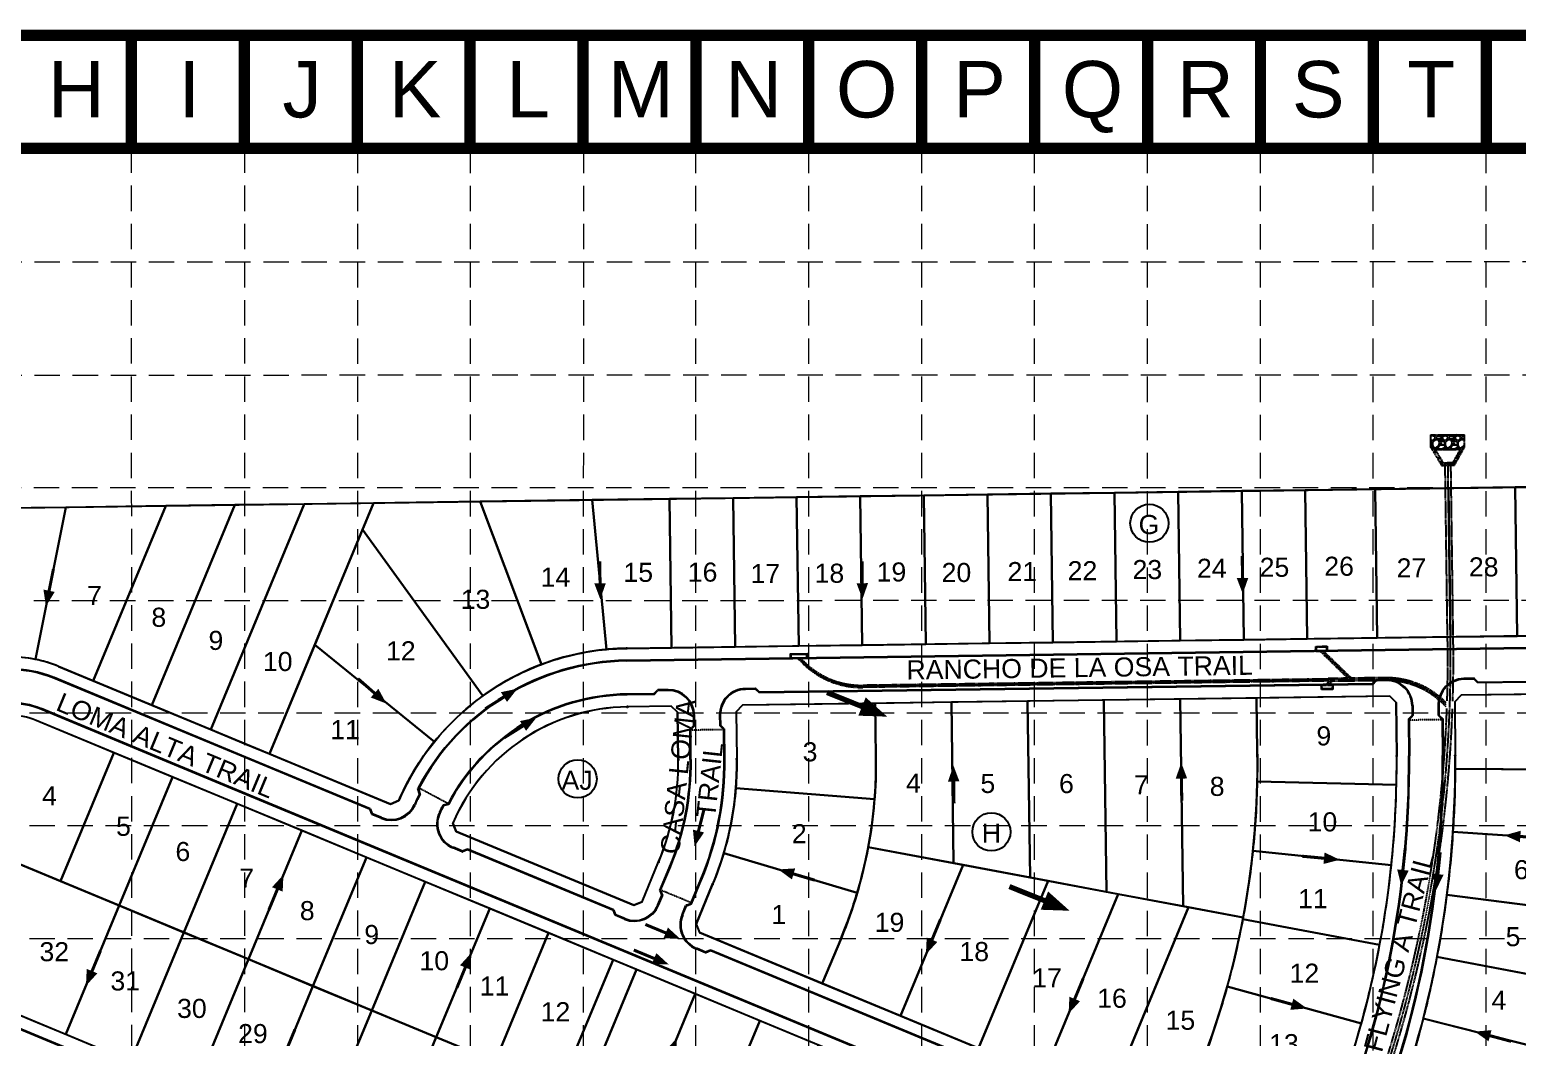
# Model space of a CAD drawing. Header units: inches. Extents: x 2510995 to 2514555, y 7106046 to 7111737.
# Drawn here: x 2511718 to 2512888, y 7110945 to 7111737 of the extents above; entities that cross this region are included whole.
import ezdxf
from ezdxf.enums import TextEntityAlignment as Align

# ---------------------------------------------------------------- set-up
doc = ezdxf.new("R2010")
doc.units = ezdxf.units.IN
doc.header["$MEASUREMENT"] = 0
for name, pattern in [('DASHED', [0.75, 0.5, -0.25]), ('HIDDEN', [0.375, 0.25, -0.125]), ('XHO477PV$0$HIDDEN2', [0.1875, 0.125, -0.0625]), ('XHO477ST$0$CL', [0.7, 0.5, -0.05, 0.1, -0.05])]:
    doc.linetypes.add(name, pattern=pattern)
for name, color, linetype in [('BASE', 7, 'Continuous'), ('C-WTRC-FULL-PH2B-N', 7, 'Continuous'), ('GRID', 254, 'DASHED'), ('XHO459PT$0$V-ADJC-LINE-E', 6, 'Continuous'), ('XHO460PT$0$V-ADJC-LINE-E', 6, 'Continuous'), ('XHO477PT$0$C-ROAD-IDEN-N', 1, 'Continuous'), ('XHO477PT$0$V-PLIN-AREA', 216, 'Continuous'), ('XHO477PT$0$V-PROP-SUBD-BLOK-IDEN-N', 6, 'Continuous'), ('XHO477PT$0$V-PROP-SUBD-IDEN-N', 6, 'Continuous'), ('XHO477PT$0$V-PROP-SUBD-N', 7, 'Continuous'), ('XHO477PT$0$V-RWAY-LINE-DETL-N', 4, 'Continuous'), ('XHO477PT$0$V-RWAY-LINE-N', 4, 'Continuous'), ('XHO477PV$0$C-ROAD-BOC-N', 6, 'Continuous'), ('XHO477PV$0$C-ROAD-FOC-N', 12, 'Continuous'), ('XHO477PV$0$C-TRANSITION', 6, 'XHO477PV$0$HIDDEN2'), ('XHOE001PT$0$C-ROAD-IDEN-N', 1, 'Continuous'), ('XHOE001PT$0$V-ADJC-LINE-E', 6, 'Continuous'), ('XHOE001PT$0$V-PROP-SUBD-IDEN-N', 6, 'Continuous'), ('XHOE001PT$0$V-PROP-SUBD-N', 7, 'Continuous'), ('XHOE001PT$0$V-RWAY-LINE-N', 4, 'Continuous'), ('XHOE001PV$0$C-ROAD-BOC-N', 4, 'Continuous'), ('XHOE001PV$0$C-ROAD-FOC-N', 2, 'Continuous'), ('ZSTORM', 5, 'XHO477ST$0$CL')]:
    doc.layers.add(name, color=color, linetype=linetype)
doc.layers.add('XHOE001PT$0$V-AREA-PLIN', color=21, linetype='Continuous', plot=False)
doc.styles.get("Standard").update_dxf_attribs({"font": 'ARIAL.TTF'})

# ---------------------------------------------------------------- blocks, each defined once
blk = doc.blocks.new('ARR')
blk.add_lwpolyline([(-5.56, 0.32, 0, 3.78, 0), (-0.35, 0.31, 3.78, 3.78, 0)], format="xyseb")
at = {"const_width": 1}
blk.add_lwpolyline([(-0.35, 0.31), (6.88, 0.31)], dxfattribs=at)

msp = doc.modelspace()

# ---------------------------------------------------------------- hatches: boundary and pattern name
at = {"layer": 'ZSTORM'}
h = msp.add_hatch(dxfattribs=at)
h.set_pattern_fill('GRAVEL', color=1, scale=10, style=0)
h.set_pattern_definition([(228.0128, (2512818.4135, 7111406.2291), (-79.999982, -90.000013), [1.34536, -133.1909]), (184.9697, (2512817.5135, 7111405.22913), (120.0000105, 9.999913), [2.30868, -228.55925]), (132.5104, (2512815.2135, 7111405.0291), (99.999907, -110.000087), [1.6279, -161.1603]), (267.2737, (2512811.3135, 7111402.52913), (9.99996, 200.000003), [2.1024, -208.1356]), (292.8337, (2512811.2135, 7111400.42913), (-50.000099, 119.999964), [2.06155, -204.09373]), (357.2737, (2512812.0135, 7111398.52913), (-200.000003, 9.99996), [2.10238, -208.13558]), (37.6942, (2512814.11348, 7111398.42913), (-130.0000735, -99.999904), [2.7803, -275.2485]), (72.2553, (2512816.3135, 7111400.12913), (70.0001076, 219.9999623), [2.62488, -259.8632]), (121.4296, (2512817.1135, 7111402.62913), (-80.0000823, 129.9999504), [2.1095, -208.84073]), (175.2364, (2512816.0135, 7111404.4291), (110.00001, -9.999915), [2.4083, -118.0076]), (222.3974, (2512813.61348, 7111404.62913), (-120.0000735, -109.9999208), [3.11448, -308.33375]), (138.814, (2512821.2135, 7111402.4291), (-70.00003, 59.999973), [1.063, -105.23844]), (171.4692, (2512820.4135, 7111403.12913), (129.999983, -20.000079), [2.02237, -200.2151]), (225, (2512818.4135, 7111403.429), (-1e-15, -10), [1.4142, -12.728]), (203.1986, (2512817.7135, 7111404.6291), (49.999997, 20.000013), [0.7616, -75.39615]), (291.8014, (2512817.0135, 7111404.3291), (-10, 30), [1.077, -52.7746]), (30.964, (2512817.4135, 7111403.3291), (29.99998, 20.000025), [1.7493, -56.5602]), (161.565, (2512818.9135, 7111404.229), (20, -10), [1.2649, -30.3579]), (16.3895, (2512811.2135, 7111404.32913), (100.000022, 29.999927), [1.772, -175.42845]), (70.3462, (2512812.9135, 7111404.8291), (-39.999952, -110.000021), [1.4866, -147.1741]), (293.1986, (2512818.9135, 7111406.2291), (-20.000013, 50), [1.52315, -74.6346]), (343.6105, (2512819.5135, 7111404.82913), (-100.000022, 29.999927), [1.772, -175.42845]), (339.444, (2512811.2135, 7111398.1291), (-50.00002, 19.99996), [1.7088, -83.73124]), (294.775, (2512812.8135, 7111397.5291), (-49.999922, 110.000034), [1.4318, -141.74643]), (66.8014, (2512819.0135, 7111396.2291), (20.000013, 49.999997), [1.52315, -74.6346]), (17.354, (2512819.6135, 7111397.6291), (-130.00002, -39.999945), [1.6763, -165.95424]), (69.444, (2512814.1135, 7111396.2291), (-19.99996, -50.00002), [0.8544, -84.5856]), (101.31, (2512818.4135, 7111396.2291), (-9.99998, 40.00001), [0.5099, -50.4803]), (165.964, (2512818.3135, 7111396.7291), (30, -9.99998), [2.0615, -39.1695]), (186.009, (2512816.3135, 7111397.22913), (99.9999975, 9.999993), [1.9105, -189.13923]), (303.69, (2512817.4135, 7111402.429), (-10.00001, 20), [1.4422, -34.6133]), (353.1572, (2512818.2135, 7111401.22913), (169.9999937, -20.00008), [2.51794, -249.27563]), (60.9454, (2512820.7135, 7111400.9291), (-40, -70.000004), [1.02956, -101.92674]), (90, (2512821.213, 7111401.829), (-10, 10), [0.6, -9.4]), (120.2564, (2512816.1135, 7111397.5291), (39.999949, -70.000025), [1.38924, -137.5352]), (48.0128, (2512815.4135, 7111398.7291), (79.999982, 90.000013), [2.6907, -131.8455]), (0, (2512817.213, 7111400.729), (10, 10), [2.6, -7.4]), (325.3048, (2512819.8135, 7111400.7291), (-99.999943, 70.000086), [1.58114, -156.53274]), (254.0546, (2512821.1135, 7111399.8291), (-10, -40), [1.456, -71.3451]), (207.646, (2512820.7135, 7111398.42913), (-189.999958, -100.000077), [2.37065, -234.69474]), (175.4261, (2512818.6135, 7111397.32913), (-130.0000056, 9.999948), [2.508, -248.29074])])
h.paths.add_polyline_path([(2512820.1, 7111418.6), (2512820.1, 7111408.6), (2512828.5, 7111394.6), (2512838.6, 7111394.8), (2512846.6, 7111409), (2512846.6, 7111418.6)])
h.paths.add_polyline_path([(2512843.2, 7111407), (2512837.5, 7111396.8), (2512829.6, 7111396.7), (2512823.6, 7111406.7)], flags=16)

# ---------------------------------------------------------------- linework, layer by layer
at = {"layer": 'BASE', "color": 9}
msp.add_line((2511088, 7111643.9), (2514461.7, 7111643.9), dxfattribs=at)
at = {"layer": 'BASE', "const_width": 8.88}
for points in [[(2514550.5, 7106050.7), (2514550.5, 7111732.7), (2510999.2, 7111732.7), (2510999.2, 7106050.7)], [(2514461.7, 7106139.5), (2514461.7, 7111643.9), (2511088, 7111643.9), (2511088, 7106139.5)]]:
    msp.add_lwpolyline(points, close=True, dxfattribs=at)
for points in [[(2511798.2, 7111732.7), (2511798.2, 7111643.9)], [(2511887, 7111732.7), (2511887, 7111643.9)], [(2511975.8, 7111732.7), (2511975.8, 7111643.9)], [(2512064.6, 7111732.7), (2512064.6, 7111643.9)], [(2512153.4, 7111732.7), (2512153.4, 7111643.9)], [(2512242.2, 7111732.7), (2512242.2, 7111643.9)], [(2512330.9, 7111732.7), (2512330.9, 7111643.9)], [(2512419.7, 7111732.7), (2512419.7, 7111643.9)], [(2512508.5, 7111732.7), (2512508.5, 7111643.9)], [(2512597.3, 7111732.7), (2512597.3, 7111643.9)], [(2512686.1, 7111732.7), (2512686.1, 7111643.9)], [(2512774.8, 7111732.7), (2512774.8, 7111643.9)], [(2512863.6, 7111732.7), (2512863.6, 7111643.9)]]:
    msp.add_lwpolyline(points, dxfattribs=at)
at = {"layer": 'GRID', "color": 252, "linetype": 'HIDDEN', "lineweight": 0, "ltscale": 80}
for p, q in [((2511799.3, 7106494.6), (2511798.4, 7111640.5)), ((2511887.3, 7106494.6), (2511887.4, 7111640.4)), ((2511976.4, 7106494.5), (2511976.3, 7111640.4)), ((2512064.6, 7106494.5), (2512064.8, 7111640.4)), ((2512153.4, 7106494.5), (2512153.9, 7111640.3)), ((2512242.2, 7106494.5), (2512242.2, 7111643.9)), ((2512330.9, 7106494.5), (2512330.9, 7111643.9)), ((2512419.7, 7106494.5), (2512419.7, 7111643.9)), ((2512508.5, 7106494.5), (2512508.5, 7111643.9)), ((2512597.3, 7106494.4), (2512597.3, 7111643.9)), ((2512686.1, 7106494.4), (2512686.1, 7111643.9)), ((2512774.8, 7106494.4), (2512774.8, 7111643.9)), ((2512863.6, 7106494.4), (2512863.6, 7111643.9)), ((2511092, 7111554.6), (2514460.2, 7111555)), ((2511092, 7111465.5), (2514460.2, 7111466.2)), ((2511091.5, 7111377), (2514461.7, 7111377.6)), ((2511091.4, 7111288.3), (2514461.7, 7111288.8)), ((2511088, 7111200), (2514461.7, 7111200)), ((2511088, 7111111.3), (2514461.7, 7111111.3)), ((2511088, 7111022.5), (2514461.7, 7111022.5))]:
    msp.add_line(p, q, dxfattribs=at)
at = {"layer": 'XHO459PT$0$V-ADJC-LINE-E', "color": 7}
msp.add_line((2511427.4, 7111357.2), (2514386.1, 7111398.2), dxfattribs=at)
at = {"layer": 'XHO460PT$0$V-ADJC-LINE-E', "color": 7}
msp.add_line((2511427.4, 7111357.2), (2514386.1, 7111398.2), dxfattribs=at)
msp.add_line((2511427.4, 7111357.2), (2514386.1, 7111398.2), dxfattribs=at)
msp.add_line((2511427.4, 7111357.2), (2514386.1, 7111398.2), dxfattribs=at)
msp.add_line((2511427.4, 7111357.2), (2514386.1, 7111398.2), dxfattribs=at)
at = {"layer": 'XHO477PT$0$V-PLIN-AREA', "color": 7}
for points in [[(2512321.3, 7111369.6), (2512271.4, 7111368.9), (2512273, 7111251.9), (2512323, 7111252.6)], [(2512371.3, 7111370.3), (2512321.3, 7111369.6), (2512323, 7111252.6), (2512373, 7111253.3)], [(2512421.3, 7111371), (2512371.3, 7111370.3), (2512373, 7111253.3), (2512423, 7111254)], [(2512471.3, 7111371.7), (2512421.3, 7111371), (2512423, 7111254), (2512473, 7111254.7)], [(2512521.3, 7111372.4), (2512471.3, 7111371.7), (2512473, 7111254.7), (2512522.9, 7111255.4)], [(2512571.3, 7111373.1), (2512521.3, 7111372.4), (2512522.9, 7111255.4), (2512572.9, 7111256.1)], [(2512621.3, 7111373.8), (2512571.3, 7111373.1), (2512572.9, 7111256.1), (2512622.9, 7111256.8)], [(2512671.3, 7111374.5), (2512621.3, 7111373.8), (2512622.9, 7111256.8), (2512672.9, 7111257.5)], [(2512721.3, 7111375.1), (2512671.3, 7111374.5), (2512672.9, 7111257.5), (2512722.9, 7111258.2)], [(2512776.3, 7111375.9), (2512721.3, 7111375.1), (2512722.9, 7111258.2), (2512777.9, 7111258.9)], [(2512833.8, 7111376.7), (2512776.3, 7111375.9), (2512777.9, 7111258.9), (2512835.4, 7111259.7)], [(2512886.3, 7111377.4), (2512833.8, 7111376.7), (2512835.4, 7111259.7), (2512887.9, 7111260.4)], [(2512936.3, 7111378.1), (2512886.3, 7111377.4), (2512887.9, 7111260.4), (2512937.9, 7111261.1)], [(2512271.4, 7111368.9), (2512221.4, 7111368.2), (2512223, 7111251.2), (2512273, 7111251.9)], [(2512503, 7111209.1), (2512443, 7111208.3), (2512444.8, 7111081.8), (2512505, 7111070.5)], [(2512563, 7111209.9), (2512503, 7111209.1), (2512505, 7111070.5), (2512565.1, 7111059.3)], [(2512623, 7111210.8), (2512563, 7111209.9), (2512565.1, 7111059.3), (2512625.3, 7111048)], [(2511983, 7111086.3), (2511932.2, 7111107.4), (2511890.2, 7111006.2), (2511941, 7110985.2)], [(2512029.2, 7111067.1), (2511983, 7111086.3), (2511941, 7110985.2), (2511987.2, 7110966)], [(2512519, 7111067.9), (2512452.2, 7111080.4), (2512403, 7110961.8), (2512464.4, 7110936.3)], [(2512080, 7111046.1), (2512029.2, 7111067.1), (2511987.2, 7110966), (2512038, 7110944.9)], [(2512574.2, 7111057.5), (2512519, 7111067.9), (2512464.4, 7110936.3), (2512515.2, 7110915.3)], [(2512629.5, 7111047.2), (2512574.2, 7111057.5), (2512515.2, 7110915.3), (2512566, 7110894.2)], [(2512126.2, 7111026.9), (2512080, 7111046.1), (2512038, 7110944.9), (2512084.2, 7110925.8)], [(2512177, 7111005.8), (2512126.2, 7111026.9), (2512084.2, 7110925.8), (2512135, 7110904.7)], [(2512195.4, 7110998.2), (2512177, 7111005.8), (2512135, 7110904.7), (2512153.5, 7110897)], [(2512241.6, 7110979), (2512195.4, 7110998.2), (2512153.5, 7110897), (2512199.7, 7110877.8)], [(2512292.4, 7110957.9), (2512241.6, 7110979), (2512199.7, 7110877.8), (2512250.5, 7110856.8)], [(2512338.6, 7110938.7), (2512292.4, 7110957.9), (2512250.5, 7110856.8), (2512296.6, 7110837.6)]]:
    msp.add_lwpolyline(points, close=True, dxfattribs=at)
for points in [[(2512072.5, 7111366.2), (2511988.6, 7111365), (2511980, 7111344.3), (2512074.5, 7111213.3, -0.066408), (2512120.7, 7111238.1)], [(2512160.6, 7111367.4), (2512072.5, 7111366.2), (2512120.7, 7111238.1, -0.066408), (2512171.7, 7111249.9)], [(2512221.4, 7111368.2), (2512160.6, 7111367.4), (2512171.7, 7111249.9, -0.020164), (2512187.6, 7111250.7), (2512223, 7111251.2)], [(2511980, 7111344.3), (2511942.4, 7111253.5), (2512036.5, 7111177.3, -0.066408), (2512074.5, 7111213.3)], [(2511942.4, 7111253.5), (2511906.8, 7111167.7), (2512001.9, 7111128.3), (2512008.5, 7111131, -0.068753), (2512036.5, 7111177.3)], [(2512228.2, 7111163.1), (2512227.7, 7111200.5), (2512222.8, 7111205.2), (2512188.3, 7111204.7, 0.294914), (2512051, 7111113.3), (2512053.7, 7111106.8), (2512193.3, 7111048.8), (2512199.8, 7111051.5), (2512212.8, 7111082.8, 0.102155)], [(2512383.1, 7111207.4), (2512278.7, 7111206), (2512273.7, 7111200.9), (2512274.2, 7111163.8, -0.023123), (2512273.5, 7111140.8), (2512382.7, 7111132.2, 0.023123), (2512383.7, 7111165.3)], [(2512443, 7111208.3), (2512383.1, 7111207.4), (2512383.7, 7111165.3, -0.049901), (2512377.6, 7111094.3), (2512444.8, 7111081.8)], [(2512683.6, 7111169.2), (2512683, 7111211.6), (2512623, 7111210.8), (2512625.3, 7111048), (2512672.5, 7111039.2, 0.04974)], [(2512793.2, 7111166.1), (2512792.8, 7111208.1), (2512787.8, 7111213.1), (2512683, 7111211.6), (2512683.6, 7111169.2, -0.008853), (2512683.5, 7111145.9), (2512793, 7111143.5, 0.00539), (2512793.2, 7111160.1, 0.001957)], [(2512948.3, 7111215.3), (2512843.8, 7111213.8), (2512838.8, 7111208.8), (2512839.2, 7111166.4, -0.003247), (2512839.2, 7111155.9), (2512948.7, 7111155.3, 0.001291), (2512948.7, 7111160.1, 0.001956), (2512948.6, 7111167.3)], [(2512948.7, 7111155.3), (2512839.2, 7111155.9, -0.015245), (2512837.4, 7111106.4), (2512946.7, 7111099.1, 0.015245)], [(2512382.7, 7111132.2), (2512273.5, 7111140.8, -0.052608), (2512264, 7111089.6), (2512368.9, 7111058.4, 0.052608)], [(2512793, 7111143.5), (2512683.5, 7111145.9, -0.020686), (2512680.1, 7111091.6), (2512789, 7111080.2, 0.020686)], [(2512946.7, 7111099.1), (2512837.4, 7111106.4, -0.015245), (2512832.6, 7111057), (2512941.2, 7111043.1, 0.015245)], [(2512368.9, 7111058.4), (2512264, 7111089.6, -0.026129), (2512255.3, 7111065.2), (2512242.3, 7111033.9), (2512245, 7111027.4), (2512341.5, 7110987.3), (2512356.5, 7111023.2, 0.026129)], [(2512452.2, 7111080.4), (2512377.6, 7111094.3, -0.051988), (2512356.5, 7111023.2), (2512341.5, 7110987.3), (2512403, 7110961.8)], [(2512789, 7111080.2), (2512680.1, 7111091.6, -0.020686), (2512672.2, 7111037.8), (2512779.8, 7111017.5, 0.020686)], [(2512941.2, 7111043.1), (2512832.6, 7111057, -0.015245), (2512824.8, 7111008.1), (2512932.4, 7110987.6, 0.015245)], [(2512672.5, 7111039.2), (2512629.5, 7111047.2), (2512566, 7110894.2), (2512618.6, 7110872.3), (2512633.5, 7110908.1, 0.052149)], [(2512779.8, 7111017.5), (2512672.2, 7111037.8, -0.020686), (2512659.9, 7110984.9), (2512765.4, 7110955.7, 0.020686)], [(2512932.4, 7110987.6), (2512824.8, 7111008.1, -0.015245), (2512814.1, 7110959.7), (2512920.2, 7110932.7, 0.015245)], [(2512765.4, 7110955.7), (2512659.9, 7110984.9, -0.020686), (2512643.3, 7110933.1), (2512746, 7110895.3, 0.020686)], [(2512920.2, 7110932.7), (2512814.1, 7110959.7, -0.015245), (2512800.4, 7110912), (2512904.7, 7110878.6, 0.015245)]]:
    msp.add_lwpolyline(points, format="xyb", close=True, dxfattribs=at)
at = {"layer": 'XHO477PT$0$V-PROP-SUBD-BLOK-IDEN-N', "color": 7}
for centre in [(2512598.7, 7111349.1), (2512149.1, 7111148.1), (2512474.5, 7111106.4)]:
    msp.add_circle(centre, 15, dxfattribs=at)
at = {"layer": 'XHO477PT$0$V-PROP-SUBD-N', "color": 7}
for p, q in [((2512323, 7111252.6), (2512321.3, 7111369.6)), ((2512373, 7111253.3), (2512371.3, 7111370.3)), ((2512423, 7111254), (2512421.3, 7111371)), ((2512473, 7111254.7), (2512471.3, 7111371.7)), ((2512522.9, 7111255.4), (2512521.3, 7111372.4)), ((2512572.9, 7111256.1), (2512571.3, 7111373.1)), ((2512622.9, 7111256.8), (2512621.3, 7111373.8)), ((2512672.9, 7111257.5), (2512671.3, 7111374.5)), ((2512722.9, 7111258.2), (2512721.3, 7111375.1)), ((2512777.9, 7111258.9), (2512776.3, 7111375.9)), ((2512835.4, 7111259.7), (2512833.8, 7111376.7)), ((2512887.9, 7111260.4), (2512886.3, 7111377.4)), ((2511988.6, 7111365), (2511906.8, 7111167.7)), ((2512072.5, 7111366.2), (2512120.7, 7111238.1)), ((2512171.7, 7111249.9), (2512160.6, 7111367.4)), ((2512223, 7111251.2), (2512221.4, 7111368.2)), ((2512273, 7111251.9), (2512271.4, 7111368.9)), ((2511980, 7111344.3), (2512074.5, 7111213.3)), ((2511942.4, 7111253.5), (2512036.5, 7111177.3)), ((2512383.1, 7111207.4), (2512383.7, 7111165.3)), ((2512444.8, 7111081.8), (2512443, 7111208.3)), ((2512505, 7111070.5), (2512503, 7111209.1)), ((2512565.1, 7111059.3), (2512563, 7111209.9)), ((2512625.3, 7111048), (2512623, 7111210.8)), ((2512683.6, 7111169.2), (2512683, 7111211.6)), ((2512948.7, 7111155.3), (2512839.2, 7111155.9)), ((2512273.5, 7111140.8), (2512382.7, 7111132.2)), ((2512793, 7111143.5), (2512683.5, 7111145.9)), ((2511890.2, 7111006.2), (2511932.2, 7111107.4)), ((2512946.7, 7111099.1), (2512837.4, 7111106.4)), ((2512264, 7111089.6), (2512368.9, 7111058.4)), ((2512377.6, 7111094.3), (2512672.5, 7111039.2)), ((2512789, 7111080.2), (2512680.1, 7111091.6)), ((2511941, 7110985.2), (2511983, 7111086.3)), ((2512403, 7110961.8), (2512452.2, 7111080.4)), ((2511987.2, 7110966), (2512029.2, 7111067.1)), ((2512464.4, 7110936.3), (2512519, 7111067.9)), ((2512515.2, 7110915.3), (2512574.2, 7111057.5)), ((2512941.2, 7111043.1), (2512832.6, 7111057)), ((2512038, 7110944.9), (2512080, 7111046.1)), ((2512566, 7110894.2), (2512629.5, 7111047.2)), ((2512779.8, 7111017.5), (2512672.2, 7111037.8)), ((2512084.2, 7110925.8), (2512126.2, 7111026.9)), ((2512341.5, 7110987.3), (2512356.5, 7111023.2)), ((2512932.4, 7110987.6), (2512824.8, 7111008.1)), ((2512135, 7110904.7), (2511890.2, 7111006.2)), ((2512135, 7110904.7), (2512177, 7111005.8)), ((2512153.5, 7110897), (2512195.4, 7110998.2)), ((2512765.4, 7110955.7), (2512659.9, 7110984.9)), ((2512199.7, 7110877.8), (2512241.6, 7110979)), ((2512920.2, 7110932.7), (2512814.1, 7110959.7)), ((2512250.5, 7110856.8), (2512292.4, 7110957.9))]:
    msp.add_line(p, q, dxfattribs=at)
for centre, radius, end in [((2512026.1, 7111160.3), 357.7, 0.794), ((2512026.1, 7111160.3), 357.7, 0.794), ((2512026.2, 7111160.1), 657.5, 0.794), ((2512026.2, 7111160.1), 657.5, 0.794), ((2512026.2, 7111160.1), 922.5, 0.4488)]:
    msp.add_arc(centre, radius, 337.4628, end, dxfattribs=at)
at = {"layer": 'XHO477PT$0$V-RWAY-LINE-DETL-N', "color": 7, "const_width": 0.5}
for points in [[(2512186.8, 7111250.7, 1), (2512188.5, 7111250.7, 1)], [(2512187.4, 7111204.7, 1), (2512189.2, 7111204.7, 1)], [(2512227.4, 7111163.1, 1), (2512229.1, 7111163.1, 1)], [(2512273.4, 7111163.8, 1), (2512275.1, 7111163.8, 1)], [(2512792.3, 7111166.1, 1), (2512794, 7111166.1, 1)], [(2512838.3, 7111166.4, 1), (2512840, 7111166.4, 1)], [(2512212, 7111082.8, 1), (2512213.7, 7111082.8, 1)], [(2512254.4, 7111065.2, 1), (2512256.2, 7111065.2, 1)]]:
    msp.add_lwpolyline(points, format="xyb", close=True, dxfattribs=at)
at = {"layer": 'XHO477PT$0$V-RWAY-LINE-N', "color": 7}
for p, q in [((2513180.1, 7111264.5), (2512187.6, 7111250.7)), ((2512222.8, 7111205.2), (2512188.3, 7111204.7)), ((2512227.7, 7111200.5), (2512222.8, 7111205.2)), ((2512273.7, 7111200.9), (2512278.7, 7111206)), ((2512787.8, 7111213.1), (2512278.7, 7111206)), ((2512792.8, 7111208.1), (2512787.8, 7111213.1)), ((2512792.8, 7111208.1), (2512793.2, 7111166.1)), ((2512838.8, 7111208.8), (2512843.8, 7111213.8)), ((2512838.8, 7111208.8), (2512839.2, 7111166.4)), ((2513052.8, 7111216.7), (2512843.8, 7111213.8)), ((2512227.7, 7111200.5), (2512228.2, 7111163.1)), ((2512273.7, 7111200.9), (2512274.2, 7111163.8)), ((2512001.9, 7111128.3), (2511888.3, 7111175.4)), ((2512489.6, 7110876.1), (2511870.7, 7111132.9)), ((2512008.5, 7111131), (2512001.9, 7111128.3)), ((2512053.7, 7111106.8), (2512051, 7111113.3)), ((2512193.3, 7111048.8), (2512053.7, 7111106.8)), ((2512199.8, 7111051.5), (2512212.8, 7111082.8)), ((2512242.3, 7111033.9), (2512255.3, 7111065.2)), ((2512199.8, 7111051.5), (2512193.3, 7111048.8)), ((2512242.3, 7111033.9), (2512245, 7111027.4)), ((2512715.2, 7110832.3), (2512245, 7111027.4))]:
    msp.add_line(p, q, dxfattribs=at)
for centre, radius, start, end in [((2512190.4, 7111052.8), 198, 90.794, 156.7391), ((2512190.4, 7111052.8), 152, 90.794, 156.5201), ((2512026.1, 7111160.3), 202.2, 337.4628, 0.794), ((2512026.1, 7111160.3), 248.2, 337.4628, 0.794), ((2512026.2, 7111160.1), 767, 337.4628, 0.4488), ((2512026.2, 7111160.1), 813, 337.4628, 0.4488)]:
    msp.add_arc(centre, radius, start, end, dxfattribs=at)
at = {"layer": 'XHO477PV$0$C-ROAD-BOC-N', "color": 7}
for p, q in [((2513180.2, 7111255), (2512187.8, 7111241.2)), ((2512209.3, 7111214.5), (2512212.3, 7111217.6)), ((2512220.2, 7111217.7), (2512212.3, 7111217.6)), ((2512289, 7111218.6), (2512281, 7111218.5)), ((2512292.1, 7111215.7), (2512289, 7111218.6)), ((2512774.3, 7111222.4), (2512292.1, 7111215.7)), ((2512774.3, 7111222.4), (2512777.3, 7111225.4)), ((2512785.1, 7111225.5), (2512777.3, 7111225.4)), ((2512854.1, 7111226.5), (2512846.1, 7111226.4)), ((2512857.1, 7111223.5), (2512854.1, 7111226.5)), ((2513039.3, 7111226), (2512857.1, 7111223.5)), ((2512209.3, 7111214.5), (2512188.2, 7111214.2)), ((2512805.3, 7111205.7), (2512805.4, 7111198)), ((2512826.3, 7111206.2), (2512826.4, 7111198.1)), ((2512240.5, 7111190.1), (2512240.4, 7111198)), ((2512261.3, 7111198.3), (2512261.4, 7111190.4)), ((2512802.4, 7111195), (2512805.4, 7111198)), ((2512802.4, 7111195), (2512802.7, 7111166.2)), ((2512826.4, 7111198.1), (2512829.4, 7111195.2)), ((2512829.4, 7111195.2), (2512829.7, 7111166.4)), ((2512237.6, 7111187), (2512240.5, 7111190.1)), ((2512237.7, 7111163.3), (2512237.6, 7111187)), ((2512264.4, 7111187.4), (2512261.4, 7111190.4)), ((2512264.4, 7111187.4), (2512264.7, 7111163.6)), ((2511985.9, 7111124.6), (2511884.7, 7111166.6)), ((2512480.9, 7110890), (2511874.3, 7111141.7)), ((2512024.8, 7111136.3), (2512023.6, 7111140.5)), ((2511985.9, 7111124.6), (2511987.6, 7111120.7)), ((2512047.5, 7111127.9), (2512043.5, 7111126.8)), ((2511994.9, 7111117.6), (2511987.6, 7111120.7)), ((2512058.5, 7111091.3), (2512051.3, 7111094.3)), ((2512062.4, 7111092.9), (2512058.5, 7111091.3)), ((2512177.3, 7111045.2), (2512062.4, 7111092.9)), ((2512213.7, 7111060.3), (2512221.6, 7111079.2)), ((2512238.7, 7111049.9), (2512246.5, 7111068.9)), ((2512212.3, 7111049.1), (2512215.4, 7111056.3)), ((2512213.7, 7111060.3), (2512215.4, 7111056.3)), ((2512177.3, 7111045.2), (2512178.9, 7111041.3)), ((2512231.7, 7111041), (2512234.8, 7111048.3)), ((2512234.8, 7111048.3), (2512238.7, 7111049.9)), ((2512186.2, 7111038.3), (2512178.9, 7111041.3)), ((2512249.8, 7111011.9), (2512242.5, 7111014.9)), ((2512253.7, 7111013.5), (2512249.8, 7111011.9)), ((2512699.2, 7110828.6), (2512253.7, 7111013.5))]:
    msp.add_line(p, q, dxfattribs=at)
for centre, radius, start, end in [((2512190.4, 7111052.8), 188.5, 90.794, 152.2562), ((2512220.4, 7111197.7), 20, 0.794, 90.794), ((2512281.3, 7111198.5), 20, 90.794, 180.794), ((2512785.3, 7111205.5), 20, 0.4488, 90.794), ((2512846.3, 7111206.4), 20, 90.794, 180.4488), ((2512190.4, 7111052.8), 161.5, 90.794, 152.2562), ((2512026.1, 7111160.3), 211.7, 337.4628, 0.794), ((2512026.1, 7111160.3), 238.7, 337.4628, 0.794), ((2512026.2, 7111160.1), 776.5, 337.4628, 0.4488), ((2512026.2, 7111160.1), 803.5, 337.4628, 0.4488), ((2512190.4, 7111052.8), 185.5, 153.2417, 156.0684), ((2512002.6, 7111136.1), 20, 247.4628, 336.0684), ((2512190.4, 7111052.8), 164.5, 153.2417, 155.4795), ((2512058.9, 7111112.7), 20, 155.4795, 247.4628), ((2512193.9, 7111056.7), 20, 247.4628, 337.4628), ((2512250.2, 7111033.3), 20, 157.4628, 247.4628)]:
    msp.add_arc(centre, radius, start, end, dxfattribs=at)
at = {"layer": 'XHO477PV$0$C-ROAD-FOC-N', "color": 7}
for p, q in [((2513180.3, 7111254.5), (2512187.8, 7111240.7)), ((2512209.3, 7111215.2), (2512211.9, 7111217.9)), ((2512220.2, 7111218.2), (2512212.3, 7111218.1)), ((2512289, 7111219.1), (2512281, 7111219)), ((2512292.1, 7111216.3), (2512289.4, 7111219)), ((2512773.9, 7111222.9), (2512292.5, 7111216.2)), ((2512774.3, 7111223), (2512776.9, 7111225.8)), ((2512785.1, 7111226), (2512777.3, 7111225.9)), ((2512854.1, 7111227), (2512846.1, 7111226.9)), ((2512857.1, 7111224.2), (2512854.4, 7111226.8)), ((2513038.9, 7111226.5), (2512857.5, 7111224)), ((2512208.9, 7111215), (2512188.1, 7111214.7)), ((2512805.8, 7111205.7), (2512805.9, 7111198)), ((2512825.8, 7111206.2), (2512825.9, 7111198.1)), ((2512241, 7111190.1), (2512240.9, 7111198)), ((2512260.8, 7111198.2), (2512260.9, 7111190.4)), ((2512802.9, 7111194.5), (2512803.2, 7111166.2)), ((2512803.1, 7111194.9), (2512805.8, 7111197.6)), ((2512826.1, 7111197.8), (2512828.8, 7111195.1)), ((2512828.9, 7111194.7), (2512829.2, 7111166.4)), ((2512238.2, 7111163.3), (2512238.1, 7111186.6)), ((2512238.2, 7111187), (2512240.9, 7111189.7)), ((2512263.8, 7111187.3), (2512261, 7111190)), ((2512263.9, 7111187), (2512264.2, 7111163.6)), ((2511985.4, 7111124.3), (2511884.5, 7111166.2)), ((2512480.7, 7110890.6), (2511874.5, 7111142.2)), ((2512025.2, 7111136.4), (2512024.2, 7111140.3)), ((2511985.6, 7111124), (2511987.1, 7111120.5)), ((2512046.9, 7111128.3), (2512043.4, 7111127.3)), ((2511994.7, 7111117.2), (2511987.4, 7111120.2)), ((2512058.3, 7111090.8), (2512051.1, 7111093.8)), ((2512062.2, 7111092.3), (2512058.6, 7111090.8)), ((2512176.7, 7111044.9), (2512062.6, 7111092.3)), ((2512214.4, 7111060.5), (2512222.1, 7111079)), ((2512238.4, 7111050.5), (2512246.1, 7111069)), ((2512212.8, 7111048.9), (2512215.8, 7111056.1)), ((2512214.4, 7111060.1), (2512215.8, 7111056.5)), ((2512177, 7111044.6), (2512178.5, 7111041.1)), ((2512231.3, 7111041.2), (2512234.3, 7111048.5)), ((2512234.6, 7111048.8), (2512238.1, 7111050.2)), ((2512186, 7111037.8), (2512178.7, 7111040.8)), ((2512249.6, 7111011.4), (2512242.4, 7111014.4)), ((2512253.6, 7111012.9), (2512250, 7111011.4)), ((2512698.6, 7110828.3), (2512253.9, 7111012.9))]:
    msp.add_line(p, q, dxfattribs=at)
for centre, radius, start, end in [((2512190.4, 7111052.8), 188, 90.794, 152.1344), ((2512212.3, 7111217.6), 0.5, 90.794, 135.794), ((2512220.4, 7111197.7), 20.5, 0.794, 90.794), ((2512281.3, 7111198.5), 20.5, 90.794, 180.794), ((2512289, 7111218.6), 0.5, 45.794, 90.794), ((2512773.9, 7111223.4), 0.5, 270.794, 315.6214), ((2512777.3, 7111225.4), 0.5, 90.794, 135.6214), ((2512785.3, 7111205.5), 20.5, 0.4488, 90.794), ((2512846.3, 7111206.4), 20.5, 90.794, 180.4488), ((2512854.1, 7111226.5), 0.5, 45.6214, 90.794), ((2512857.5, 7111224.5), 0.5, 225.6214, 270.794), ((2512190.4, 7111052.8), 162, 90.794, 152.1047), ((2512208.9, 7111215.5), 0.5, 270.794, 315.794), ((2512292.5, 7111216.7), 0.5, 225.794, 270.794), ((2512803.4, 7111194.5), 0.5, 135.4488, 180.4488), ((2512805.4, 7111198), 0.5, 315.4488, 0.4488), ((2512826.4, 7111198.1), 0.5, 180.4488, 225.4488), ((2512828.4, 7111194.7), 0.5, 0.4488, 45.4488), ((2512238.6, 7111186.6), 0.5, 135.794, 180.794), ((2512240.5, 7111190.1), 0.5, 315.794, 0.794), ((2512261.4, 7111190.4), 0.5, 180.794, 225.794), ((2512263.4, 7111187), 0.5, 0.794, 45.794), ((2512026.1, 7111160.3), 212.2, 337.4628, 0.794), ((2512026.1, 7111160.3), 238.2, 337.4628, 0.794), ((2512026.2, 7111160.1), 777, 337.4628, 0.4488), ((2512026.2, 7111160.1), 803, 337.4628, 0.4488), ((2512190.4, 7111052.8), 185, 153.2417, 156.0684), ((2512024.6, 7111140.4), 0.5, 152.1344, 195.7524), ((2512024.8, 7111136.3), 0.5, 333.2417, 15.7524), ((2511985.2, 7111123.8), 0.5, 22.4628, 67.4628), ((2512002.6, 7111136.1), 20.5, 247.4628, 336.0684), ((2512190.4, 7111052.8), 165, 153.2417, 155.4795), ((2512043.5, 7111126.8), 0.5, 105.8135, 153.2417), ((2511987.6, 7111120.7), 0.5, 202.4628, 247.4628), ((2512058.9, 7111112.7), 20.5, 155.4795, 247.4628), ((2512058.5, 7111091.3), 0.5, 247.4628, 292.4628), ((2512062.4, 7111091.8), 0.5, 67.4628, 112.4628), ((2512214.8, 7111060.3), 0.5, 157.4628, 202.4628), ((2512215.4, 7111056.3), 0.5, 337.4628, 22.4628), ((2512176.5, 7111044.4), 0.5, 22.4628, 67.4628), ((2512193.9, 7111056.7), 20.5, 247.4628, 337.4628), ((2512234.8, 7111048.3), 0.5, 112.4628, 157.4628), ((2512237.9, 7111050.7), 0.5, 292.4628, 337.4628), ((2512178.9, 7111041.3), 0.5, 202.4628, 247.4628), ((2512250.2, 7111033.3), 20.5, 157.4628, 247.4628), ((2512249.8, 7111011.9), 0.5, 247.4628, 292.4628), ((2512253.7, 7111012.4), 0.5, 67.4628, 112.4628)]:
    msp.add_arc(centre, radius, start, end, dxfattribs=at)
at = {"layer": 'XHO477PV$0$C-TRANSITION', "color": 7}
for p, q in [((2512829.4, 7111194.6), (2512802.4, 7111194.3)), ((2512264.4, 7111186.8), (2512237.6, 7111186.4)), ((2512047.7, 7111128.4), (2512023.9, 7111141.1)), ((2512238.9, 7111050.5), (2512214, 7111060.8))]:
    msp.add_line(p, q, dxfattribs=at)
at = {"layer": 'XHOE001PT$0$V-ADJC-LINE-E', "color": 7}
msp.add_line((2511427.4, 7111357.2), (2514386.1, 7111398.2), dxfattribs=at)
at = {"layer": 'XHOE001PT$0$V-AREA-PLIN', "color": 7}
for p, q in [((2511746.7, 7111361.6), (2511672.7, 7111360.6)), ((2511746.7, 7111361.6), (2511722.7, 7111242.1)), ((2511722.7, 7111242.1), (2511746.7, 7111361.6)), ((2511825.3, 7111362.7), (2511746.7, 7111361.6)), ((2511825.3, 7111362.7), (2511768.2, 7111225.2)), ((2511768.2, 7111225.2), (2511825.3, 7111362.7)), ((2511879.7, 7111363.5), (2511814.4, 7111206.1)), ((2511814.4, 7111206.1), (2511879.7, 7111363.5)), ((2511879.7, 7111363.5), (2511825.3, 7111362.7)), ((2511934.2, 7111364.2), (2511860.6, 7111186.9)), ((2511860.6, 7111186.9), (2511934.2, 7111364.2)), ((2511934.2, 7111364.2), (2511879.7, 7111363.5)), ((2511906.8, 7111167.7), (2511988.6, 7111365)), ((2511988.6, 7111365), (2511934.2, 7111364.2)), ((2511741, 7111236.5), (2511768.2, 7111225.2)), ((2511768.2, 7111225.2), (2511814.4, 7111206.1)), ((2511814.4, 7111206.1), (2511860.6, 7111186.9)), ((2511784.4, 7111168.7), (2511723.4, 7111194)), ((2511860.6, 7111186.9), (2511888.3, 7111175.4)), ((2511888.3, 7111175.4), (2511906.8, 7111167.7)), ((2511784.4, 7111168.7), (2511742.5, 7111067.6)), ((2511742.5, 7111067.6), (2511784.4, 7111168.7)), ((2511830.6, 7111149.5), (2511784.4, 7111168.7)), ((2511830.6, 7111149.5), (2511788.6, 7111048.4)), ((2511788.6, 7111048.4), (2511830.6, 7111149.5)), ((2511870.7, 7111132.9), (2511830.6, 7111149.5)), ((2511881.4, 7111128.5), (2511839.4, 7111027.3)), ((2511839.4, 7111027.3), (2511881.4, 7111128.5)), ((2511881.4, 7111128.5), (2511870.7, 7111132.9)), ((2511932.2, 7111107.4), (2511881.4, 7111128.5)), ((2511890.2, 7111006.2), (2511932.2, 7111107.4)), ((2511697.2, 7111086.4), (2511742.5, 7111067.6)), ((2511788.6, 7111048.4), (2511697.2, 7111086.4)), ((2511742.5, 7111067.6), (2511788.6, 7111048.4)), ((2511746.7, 7110947.3), (2511788.6, 7111048.4)), ((2511788.6, 7111048.4), (2511746.7, 7110947.3)), ((2511788.6, 7111048.4), (2511839.4, 7111027.3)), ((2511839.4, 7111027.3), (2511788.6, 7111048.4)), ((2511797.5, 7110926.2), (2511839.4, 7111027.3)), ((2511839.4, 7111027.3), (2511797.5, 7110926.2)), ((2511839.4, 7111027.3), (2511890.2, 7111006.2)), ((2511890.2, 7111006.2), (2511839.4, 7111027.3)), ((2511848.3, 7110905.1), (2511890.2, 7111006.2)), ((2511890.2, 7111006.2), (2511848.3, 7110905.1)), ((2511941, 7110985.2), (2511890.2, 7111006.2)), ((2511899.1, 7110884), (2511941, 7110985.2)), ((2511941, 7110985.2), (2511899.1, 7110884)), ((2511987.2, 7110966), (2511941, 7110985.2)), ((2511698.1, 7110967.4), (2511724.4, 7110956.5)), ((2511945.3, 7110864.9), (2511987.2, 7110966)), ((2511987.2, 7110966), (2511945.3, 7110864.9)), ((2512038, 7110944.9), (2511987.2, 7110966)), ((2511724.5, 7110956.5), (2511746.7, 7110947.3)), ((2511746.7, 7110947.3), (2511797.5, 7110926.2)), ((2511996.1, 7110843.8), (2512038, 7110944.9)), ((2512038, 7110944.9), (2511996.1, 7110843.8)), ((2512084.2, 7110925.8), (2512038, 7110944.9))]:
    msp.add_line(p, q, dxfattribs=at)
for centre, radius, start, end in [((2511703.4, 7111146), 98, 78.6637, 90.794), ((2511703.4, 7111146), 98, 67.4628, 78.6637), ((2511703.4, 7111146), 52, 67.4628, 90.794), ((2511600.7, 7110658.2), 323, 67.4577, 67.468)]:
    msp.add_arc(centre, radius, start, end, dxfattribs=at)
at = {"layer": 'XHOE001PT$0$V-PROP-SUBD-N', "color": 7}
for p, q in [((2511722.7, 7111242.1), (2511746.7, 7111361.6)), ((2511825.3, 7111362.7), (2511768.2, 7111225.2)), ((2511879.7, 7111363.5), (2511814.4, 7111206.1)), ((2511934.2, 7111364.2), (2511860.6, 7111186.9)), ((2511742.5, 7111067.6), (2511784.4, 7111168.7)), ((2511788.6, 7111048.4), (2511830.6, 7111149.5)), ((2511839.4, 7111027.3), (2511881.4, 7111128.5)), ((2511890.2, 7111006.2), (2511697.2, 7111086.4)), ((2511746.7, 7110947.3), (2511788.6, 7111048.4)), ((2511797.5, 7110926.2), (2511839.4, 7111027.3)), ((2511848.3, 7110905.1), (2511890.2, 7111006.2)), ((2511899.1, 7110884), (2511941, 7110985.2)), ((2511945.3, 7110864.9), (2511987.2, 7110966)), ((2511996.1, 7110843.8), (2512038, 7110944.9))]:
    msp.add_line(p, q, dxfattribs=at)
at = {"layer": 'XHOE001PT$0$V-RWAY-LINE-N', "color": 7}
for p, q in [((2511888.3, 7111175.4), (2511741, 7111236.5)), ((2511870.7, 7111132.9), (2511723.4, 7111194)), ((2511600.4, 7111008), (2512387.2, 7110681.5))]:
    msp.add_line(p, q, dxfattribs=at)
for radius in [98, 52]:
    msp.add_arc((2511703.4, 7111146), radius, 67.4628, 90.794, dxfattribs=at)
at = {"layer": 'XHOE001PV$0$C-ROAD-BOC-N', "color": 7}
for p, q in [((2511884.7, 7111166.6), (2511737.4, 7111227.8)), ((2511874.3, 7111141.7), (2511727, 7111202.8)), ((2511614.3, 7110991.9), (2512383.5, 7110672.7))]:
    msp.add_line(p, q, dxfattribs=at)
for radius in [88.5, 61.5]:
    msp.add_arc((2511703.4, 7111146), radius, 67.4628, 90.794, dxfattribs=at)
at = {"layer": 'XHOE001PV$0$C-ROAD-FOC-N', "color": 7}
for p, q in [((2511884.5, 7111166.2), (2511737.2, 7111227.3)), ((2511874.5, 7111142.2), (2511727.2, 7111203.3)), ((2511614.5, 7110991.3), (2512383.3, 7110672.3))]:
    msp.add_line(p, q, dxfattribs=at)
for radius in [88, 62]:
    msp.add_arc((2511703.4, 7111146), radius, 67.4628, 90.794, dxfattribs=at)
at = {"layer": 'ZSTORM', "color": 1}
for p, q in [((2512820.1, 7111408.6), (2512820.1, 7111418.6)), ((2512820.1, 7111418.6), (2512846.6, 7111418.6)), ((2512846.6, 7111409), (2512846.6, 7111418.6)), ((2512820.1, 7111408.6), (2512828.5, 7111394.6)), ((2512838.6, 7111394.8), (2512846.6, 7111409)), ((2512828.5, 7111394.6), (2512838.6, 7111394.8))]:
    msp.add_line(p, q, dxfattribs=at)
at = {"layer": 'ZSTORM', "color": 5}
for p, q in [((2512843.2, 7111407), (2512823.6, 7111406.7)), ((2512823.6, 7111406.7), (2512829.6, 7111396.7)), ((2512837.5, 7111396.8), (2512843.2, 7111407)), ((2512829.6, 7111396.7), (2512837.5, 7111396.8)), ((2512835.5, 7111256.2), (2512833.5, 7111396.7)), ((2512323.1, 7111243.1), (2512327.1, 7111239.2)), ((2512734.1, 7111248.8), (2512757.4, 7111226.1)), ((2512784.1, 7111226.5), (2512373.3, 7111220.8)), ((2512738.4, 7111221.9), (2512742.4, 7111225.9))]:
    msp.add_line(p, q, dxfattribs=at)
at = {"layer": 'ZSTORM'}
for p, q in [((2512833.2, 7111256.2), (2512831.3, 7111396.7)), ((2512831.3, 7111396.7), (2512835.8, 7111396.7)), ((2512833.2, 7111256.2), (2512831.3, 7111396.7)), ((2512831.3, 7111396.7), (2512835.8, 7111396.7)), ((2512837.7, 7111256.2), (2512835.8, 7111396.7)), ((2512837.7, 7111256.2), (2512835.8, 7111396.7)), ((2512322, 7111243.1), (2512326.6, 7111238.7)), ((2512322, 7111243.1), (2512326.6, 7111238.7)), ((2512324.2, 7111243.1), (2512327.6, 7111239.7)), ((2512324.2, 7111243.1), (2512327.6, 7111239.7)), ((2512732.8, 7111248.8), (2512755, 7111227.2)), ((2512732.8, 7111248.8), (2512755, 7111227.2)), ((2512735.3, 7111248.8), (2512757.5, 7111227.3)), ((2512735.3, 7111248.8), (2512757.5, 7111227.3)), ((2512739.4, 7111226.6), (2512373.3, 7111221.6)), ((2512739.4, 7111226.6), (2512373.3, 7111221.6)), ((2512739.4, 7111225.1), (2512373.3, 7111220.1)), ((2512739.4, 7111225.1), (2512373.3, 7111220.1)), ((2512737.2, 7111221.9), (2512740, 7111224.8)), ((2512737.2, 7111221.9), (2512740, 7111224.8)), ((2512755, 7111227.2), (2512739.4, 7111227)), ((2512755, 7111227.2), (2512739.4, 7111227)), ((2512739.4, 7111224.8), (2512739.4, 7111227)), ((2512739.4, 7111224.8), (2512739.4, 7111227)), ((2512740, 7111224.8), (2512739.4, 7111224.8)), ((2512740, 7111224.8), (2512739.4, 7111224.8)), ((2512739.7, 7111221.9), (2512742.5, 7111224.8)), ((2512739.7, 7111221.9), (2512742.5, 7111224.8)), ((2512784.1, 7111225.4), (2512742.5, 7111224.8)), ((2512784.1, 7111225.4), (2512742.5, 7111224.8)), ((2512784.1, 7111227.6), (2512757.5, 7111227.3)), ((2512784.1, 7111227.6), (2512757.5, 7111227.3))]:
    msp.add_line(p, q, dxfattribs=at)
at = {"layer": 'ZSTORM', "color": 5, "const_width": 0.754, "flags": 128}
msp.add_lwpolyline([(2512837.5, 7111396.8), (2512843.2, 7111407), (2512823.6, 7111406.7), (2512829.6, 7111396.7), (2512837.5, 7111396.8)], dxfattribs=at)
at = {"layer": 'ZSTORM'}
for points in [[(2512738.6, 7111248.4), (2512729.6, 7111248.2), (2512729.5, 7111252.2), (2512738.5, 7111252.4)], [(2512738.1, 7111248.9), (2512730.1, 7111248.8), (2512730, 7111251.8), (2512738, 7111251.9)], [(2512743, 7111218.4), (2512734, 7111218.3), (2512733.9, 7111222.3), (2512742.9, 7111222.4)], [(2512742.5, 7111218.9), (2512734.5, 7111218.8), (2512734.4, 7111221.8), (2512742.4, 7111221.9)]]:
    msp.add_lwpolyline(points, close=True, dxfattribs=at)
at = {"layer": 'ZSTORM', "linetype": 'Continuous'}
for points in [[(2512316.6, 7111242.5), (2512316.6, 7111246.5), (2512329.5, 7111246.7), (2512329.6, 7111242.7)], [(2512317.1, 7111243), (2512317.1, 7111246), (2512329.1, 7111246.2), (2512329.1, 7111243.2)]]:
    msp.add_lwpolyline(points, close=True, dxfattribs=at)
at = {"layer": 'ZSTORM', "color": 5}
for centre, radius, start, end in [((2511785.6, 7111241.7), 1050, 337.111, 0.794), ((2512372.4, 7111285.8), 65, 225.794, 270.794), ((2512785, 7111161.5), 65, 43.6874, 90.794)]:
    msp.add_arc(centre, radius, start, end, dxfattribs=at)
at = {"layer": 'ZSTORM'}
for centre, radius, start, end in [((2511785.6, 7111241.7), 1047.8, 358.2346, 0.794), ((2511785.6, 7111241.7), 1047.8, 358.2346, 0.794), ((2511785.6, 7111241.7), 1052.2, 358.2337, 0.794), ((2511785.6, 7111241.7), 1052.2, 358.2337, 0.794), ((2512372.4, 7111285.8), 65.8, 225.794, 270.794), ((2512372.4, 7111285.8), 65.8, 225.794, 270.794), ((2512372.4, 7111285.8), 64.2, 225.794, 270.794), ((2512372.4, 7111285.8), 64.2, 225.794, 270.794), ((2512785, 7111161.5), 66.1, 44.6324, 90.794), ((2512785, 7111161.5), 66.1, 44.6324, 90.794), ((2512785, 7111161.5), 63.9, 42.6927, 90.794), ((2512785, 7111161.5), 63.9, 42.6927, 90.794), ((2511785.6, 7111241.7), 1047.8, 339.219, 357.9065), ((2511785.6, 7111241.7), 1047.8, 339.219, 357.9065), ((2511785.6, 7111241.7), 1052.2, 339.1852, 357.907), ((2511785.6, 7111241.7), 1052.2, 339.1852, 357.907)]:
    msp.add_arc(centre, radius, start, end, dxfattribs=at)

# ---------------------------------------------------------------- block references
at = {"layer": 'C-WTRC-FULL-PH2B-N', "color": 7}
for p, xscale, yscale, zscale, rotation in [((2512672.7, 7111306.9), 2.393527466880483, 2.393527489155531, 2.393527499999999, 90.82794615286656), ((2511734.4, 7111296.7), 2.393527466229747, 2.393527489155531, 2.393527499999999, 78.69764615596725), ((2512167.5, 7111302.7), 2.393527466880483, 2.393527489155531, 2.393527499999999, 90.82794615286656), ((2512373.7, 7111302.8), 2.393527466880483, 2.393527489155531, 2.393527499999999, 90.82794615286656), ((2511989.3, 7111216.6), 2.393527466972846, 2.393527489155531, 2.393527499999999, 138.7547827665053), ((2512090.1, 7111212.6), 2.393527466369274, 2.393527489155531, 2.393527499999999, 212.0993868057702), ((2512371.9, 7111206.7), 4.103190018248673, 4.103190017864108, 4.103190018695618, 158.1836456403983), ((2512105.1, 7111189.9), 2.393527466369274, 2.393527489155531, 2.393527499999999, 212.0993868057702), ((2512444.1, 7111145.2), 2.393527466880483, 2.393527489155531, 2.393527499999999, 270.8279461528666), ((2512623.2, 7111147.5), 2.393527466880483, 2.393527489155531, 2.393527499999999, 270.8279461528666), ((2512245.1, 7111107.7), 2.393527466766328, 2.393527489155531, 2.393527499999999, 75.69521335681401), ((2512891.2, 7111102), 2.393527466691705, 2.393527489155531, 2.393527499999999, 355.9638894649621), ((2512735.3, 7111086.5), 2.393527466836366, 2.393527489155531, 2.393527499999999, 174.7089410947293), ((2512798.9, 7111077.2), 2.393527467069139, 2.393527489155531, 2.393527499999999, 83.94248075181903), ((2512826.4, 7111073.9), 2.393527467069139, 2.393527489155531, 2.393527499999999, 83.94248075181903), ((2511912, 7111060.7), 2.393527466587297, 2.393527489155531, 2.393527499999999, 247.4967517787122), ((2512319.5, 7111072.4), 2.393527466615492, 2.393527489155531, 2.393527499999999, 343.6045615710298), ((2512515.3, 7111054.1), 4.103190018248673, 4.103190017864108, 4.103190018695618, 158.1836456403983), ((2512217.9, 7111028), 2.393527466765522, 2.393527489155531, 2.393527499999999, 157.496751768414), ((2512428.8, 7111022.1), 2.393527466587297, 2.393527489155531, 2.393527499999999, 67.49675177871218), ((2512208.8, 7111007.9), 2.393527466765522, 2.393527489155531, 2.393527499999999, 157.496751768414), ((2511768.3, 7110997.4), 2.393527466587297, 2.393527489155531, 2.393527499999999, 67.49675177871218), ((2512059.8, 7110999.3), 2.393527466587297, 2.393527489155531, 2.393527499999999, 247.4967517787122), ((2512541, 7110975.5), 2.393527466587297, 2.393527489155531, 2.393527499999999, 67.49675177871218), ((2512710.1, 7110971.8), 2.393527466458548, 2.393527489155531, 2.393527499999999, 164.6306334902695), ((2511921.2, 7110935.5), 2.393527466587297, 2.393527489155531, 2.393527499999999, 67.49675177871218), ((2512221.4, 7110932.3), 2.393527466587297, 2.393527489155531, 2.393527499999999, 247.4967517787122), ((2512867.2, 7110945.2), 2.39352746695997, 2.393527489155531, 2.393527499999999, 345.1026993992947)]:
    msp.add_blockref('ARR', p, dxfattribs=dict(at, xscale=xscale, yscale=yscale, zscale=zscale, rotation=rotation))

# ---------------------------------------------------------------- texts
at = {"layer": 'BASE'}
for s, p in [('H', (2511754.9, 7111690.4)), ('I', (2511843.7, 7111690.4)), ('J', (2511932.5, 7111690.4)), ('K', (2512021.3, 7111690.4)), ('L', (2512110.1, 7111690.4)), ('M', (2512198.8, 7111690.4)), ('N', (2512287.6, 7111690.4)), ('O', (2512376.4, 7111690.4)), ('P', (2512465.2, 7111690.4)), ('Q', (2512554, 7111690.4)), ('R', (2512642.7, 7111690.4)), ('S', (2512731.5, 7111690.4)), ('T', (2512820.3, 7111690.4))]:
    msp.add_text(s, height=44.4, dxfattribs=at).set_placement(p, align=Align.MIDDLE_CENTER)
at = {"layer": 'XHO477PT$0$C-ROAD-IDEN-N', "color": 7, "char_height": 15}
for s, insert, width, attachment_point, rotation in [('RANCHO DE LA OSA TRAIL', (2512407.6, 7111241.2), 285.361, 1, 0.7942), ('CASA LOMA\\PTRAIL', (2512220.6, 7111150.7), 281.832, 2, 83.8437), ('FLYING A TRAIL', (2512787.6, 7111013.8), 180.373, 2, 75.1471)]:
    msp.add_mtext(s, dxfattribs=dict(at, insert=insert, width=width, attachment_point=attachment_point, rotation=rotation))
at = {"layer": 'XHO477PT$0$V-PROP-SUBD-BLOK-IDEN-N', "color": 7, "char_height": 15, "width": 75.61, "attachment_point": 2}
for s, insert in [('G', (2512598.4, 7111355.6)), ('AJ', (2512148.7, 7111154.5)), ('H', (2512474.5, 7111112.8))]:
    msp.add_mtext(s, dxfattribs=dict(at, insert=insert))
at = {"layer": 'XHO477PT$0$V-PROP-SUBD-IDEN-N', "color": 7}
for s, p in [('25', (2512697.1, 7111314.5)), ('26', (2512747.9, 7111315.3)), ('28', (2512861.6, 7111314.8)), ('14', (2512131.7, 7111306.8)), ('15', (2512196.8, 7111310.4)), ('16', (2512247.4, 7111310.7)), ('17', (2512296.7, 7111309.5)), ('18', (2512347.1, 7111309.8)), ('19', (2512395.9, 7111310.8)), ('20', (2512447, 7111310.4)), ('21', (2512498.8, 7111311.2)), ('22', (2512546.1, 7111311.9)), ('23', (2512597.1, 7111312.7)), ('24', (2512647.8, 7111313.8)), ('27', (2512804.8, 7111314.1)), ('13', (2512068.8, 7111289.3)), ('12', (2512010.1, 7111248.9)), ('11', (2511966.3, 7111186.8)), ('9', (2512735.9, 7111181.9)), ('3', (2512331.9, 7111169.4)), ('4', (2512413.2, 7111144.8)), ('5', (2512471.7, 7111144.4)), ('6', (2512533.5, 7111144.4)), ('7', (2512592.4, 7111143.5)), ('8', (2512652, 7111142.2)), ('2', (2512323.4, 7111105.1)), ('10', (2512734.8, 7111114.3)), ('6', (2512891.2, 7111076.7)), ('11', (2512727.3, 7111053.9)), ('8', (2511936.5, 7111044.5)), ('1', (2512307.3, 7111041.4)), ('19', (2512394.4, 7111035.3)), ('9', (2511987.2, 7111025.7)), ('5', (2512884.7, 7111023.9)), ('18', (2512461, 7111012.3)), ('10', (2512036.4, 7111005.1)), ('17', (2512518.3, 7110991.6)), ('12', (2512720.6, 7110995.4)), ('11', (2512083.8, 7110985.2)), ('16', (2512569.3, 7110975.6)), ('12', (2512131.7, 7110965.1)), ('4', (2512873.6, 7110974)), ('15', (2512623.1, 7110958.2)), ('13', (2512704.5, 7110939.9))]:
    msp.add_text(s, height=15, dxfattribs=at).set_placement(p, align=Align.MIDDLE)
at = {"layer": 'XHOE001PT$0$C-ROAD-IDEN-N', "color": 7, "insert": (2511828.1, 7111181.3), "char_height": 15, "width": 261.328, "attachment_point": 2, "rotation": 337.4628}
msp.add_mtext('LOMA ALTA TRAIL', dxfattribs=at)
at = {"layer": 'XHOE001PT$0$V-PROP-SUBD-IDEN-N', "color": 7}
for s, p in [('7', (2511769.2, 7111292.3)), ('8', (2511819.8, 7111275.2)), ('9', (2511864.7, 7111257)), ('10', (2511913.3, 7111240.4)), ('4', (2511733.8, 7111134.8)), ('5', (2511792, 7111110.7)), ('6', (2511838.7, 7111091)), ('7', (2511888.9, 7111070)), ('32', (2511737.6, 7111012.2)), ('31', (2511793.4, 7110989.2)), ('30', (2511845.8, 7110967.6)), ('29', (2511893.8, 7110947.8))]:
    msp.add_text(s, height=15, dxfattribs=at).set_placement(p, align=Align.MIDDLE)

doc.saveas('drawing.dxf')
